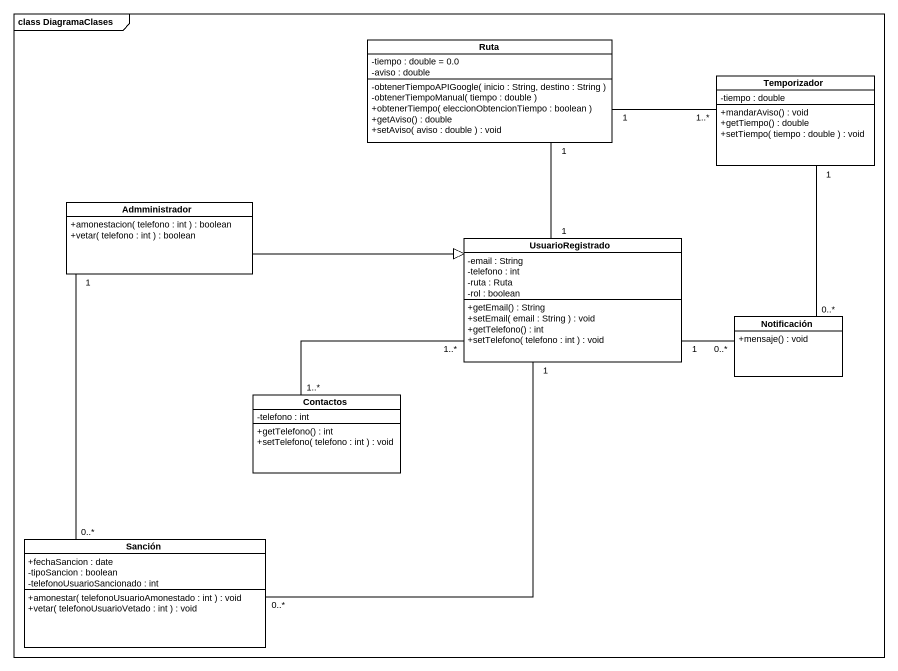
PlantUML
@startuml
mainframe class DiagramaClases
hide circle
hide empty members
skinparam classAttributeIconSize 0
class Ruta {
  -tiempo : double = 0.0
  -aviso : double
  -obtenerTiempoAPIGoogle( inicio : String, destino : String )
  -obtenerTiempoManual( tiempo : double )
  +obtenerTiempo( eleccionObtencionTiempo : boolean )
  +getAviso() : double
  +setAviso( aviso : double ) : void
}
class Temporizador {
  -tiempo : double
  +mandarAviso() : void
  +getTiempo() : double
  +setTiempo( tiempo : double ) : void
}
class Admministrador {
  +amonestacion( telefono : int ) : boolean
  +vetar( telefono : int ) : boolean
}
class UsuarioRegistrado {
  -email : String
  -telefono : int
  -ruta : Ruta
  -rol : boolean
  +getEmail() : String
  +setEmail( email : String ) : void
  +getTelefono() : int
  +setTelefono( telefono : int ) : void
}
class Notificación {
  +mensaje() : void
}
class Contactos {
  -telefono : int
  +getTelefono() : int
  +setTelefono( telefono : int ) : void
}
class Sanción {
  +fechaSancion : date
  -tipoSancion : boolean
  -telefonoUsuarioSancionado : int
  +amonestar( telefonoUsuarioAmonestado : int ) : void
  +vetar( telefonoUsuarioVetado : int ) : void
}
Ruta "1" -right- "1..*" Temporizador
Temporizador "1" -- "0..*" Notificación
Admministrador -right-|> UsuarioRegistrado
Admministrador "1" -- "0..*" Sanción
UsuarioRegistrado "1" -up- "1" Ruta
UsuarioRegistrado "1" -right- "0..*" Notificación
Contactos "1..*" -right- "1..*" UsuarioRegistrado
Sanción "0..*" -up- "1" UsuarioRegistrado
@enduml
